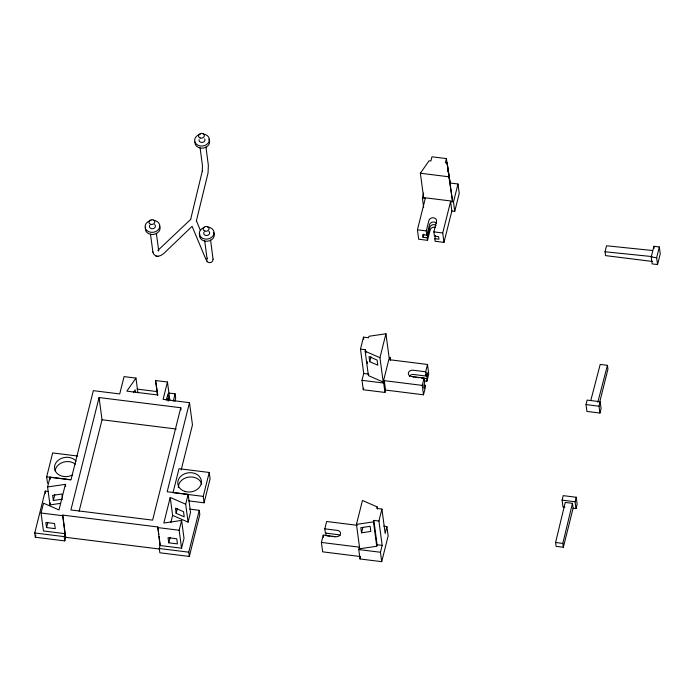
<?xml version="1.0" encoding="UTF-8"?>
<svg xmlns="http://www.w3.org/2000/svg" width="695" height="695" viewBox="0 0 695 695"><rect width="100%" height="100%" fill="white"/><g stroke="black" fill="none" stroke-linecap="round" stroke-linejoin="round"><path stroke-width="1.04" d="M213.044 259.027C213.617 262.971 207.762 264.169 206.519 260.451M202.306 171.1L202.445 165.636L200.064 147.748M202.306 171.083L190.604 219.585M196.364 220.923L208.031 173.09L208.37 165.419L205.937 146.958M555.592 542.508L565.226 502.416L572.463 503.319L573.114 508.227L563.341 547.252L556.104 546.357L555.592 542.508L562.82 543.412L563.341 547.252M562.82 543.412L572.463 503.319M47.512 483.251L46.661 476.848L52.655 452.923L77.658 456.042M158.781 534.377L157.8 526.966L62.715 515.099L65.686 537.322L64.783 540.91L35.323 537.235L34.75 532.961L45.236 491.087L48.45 491.495M64.783 540.91L64.218 536.636L64.965 533.647L43.455 530.963L41.057 513.014L43.524 503.18L58.979 509.939L65.391 484.346L47.581 486.96L49.979 504.909L60.456 503.371M47.581 486.96L50.049 477.126L71.02 479.741L93.338 390.651L119.722 393.952L124.075 376.603L135.959 378.089L137.931 392.866M35.323 537.235L35.845 535.141M49.979 504.909L50.474 502.945M46.556 527.566L45.87 522.44L54.549 523.517L55.235 528.652L46.556 527.566L47.781 522.666M62.628 499.132L53.333 500.496L54.809 494.614M64.965 533.647L62.715 515.099M99.064 397.54L70.907 509.956L152.605 520.147L180.77 407.739L99.064 397.54L102.035 419.763L79.134 511.164M157.539 395.316L155.567 380.53L167.452 382.015L163.108 399.364L189.5 402.657L192.463 424.88L181.195 469.872M166.357 400.138L167.903 393.987L168.59 399.112L168.068 401.163M173.29 401.119L175.114 393.839L168.894 393.066M174.897 401.232L175.679 398.113L175.114 393.839M189.605 509.114L199.248 510.312L199.812 514.587L189.327 556.452L159.859 552.777L159.294 548.503L160.041 545.514L157.8 526.966M189.5 402.657L167.182 491.747L188.145 494.362L190.543 512.311L188.076 522.145L172.621 515.377L170.232 497.429L185.687 504.196L188.076 522.145M170.232 497.429L163.82 523.031L181.621 520.416L184.019 538.364L181.551 548.199L160.041 545.514M170.831 522.544L172.621 515.377M168.746 542.821L168.06 537.687L176.739 538.773L177.425 543.898L168.746 542.821L170.119 537.357M176.139 513.301L175.461 508.175L183.523 511.702L184.21 516.828L176.139 513.301L177.286 508.749M181.551 548.199L179.154 530.25L181.621 520.416M185.687 504.196L188.145 494.362M189.327 556.452L188.753 552.178L199.248 510.312M203.244 496.386L209.238 472.47L179.023 468.699L173.029 492.616L203.244 496.386L204.095 502.798L188.475 500.852M204.095 502.798L210.09 478.872L209.238 472.47M360.479 349.107L363.476 337.144L368.532 337.779L368.906 336.284L385.942 333.782L389.191 358.142L383.197 382.068L368.411 375.595L365.162 351.236L365.535 349.741L360.479 349.107L363.728 373.467L362.008 380.347L363.259 389.747L384.952 392.449L385.551 390.06L384.292 380.66L422.256 385.395L423.507 394.795L385.551 390.06M360.609 556.573L322.654 551.83L321.394 542.43L323.236 535.107L335.885 536.679A3.892 3.162 -7.6 0 0 340.472 534.012A3.892 3.162 -7.6 0 0 337.457 530.398L324.808 528.826L326.641 521.493L357.221 525.316M325.72 535.663L326.363 533.082M369.723 361.678L369.036 356.552L377.098 360.08L377.785 365.205L369.723 361.678L370.974 356.683M363.259 389.747L363.659 388.149M368.411 375.595L368.784 374.101L363.728 373.467M383.197 382.068L379.948 357.708L385.942 333.782M423.655 207.458L422.395 198.058L423.646 193.071M435.461 227.343A3.892 3.162 -7.6 0 0 430.153 229.863L427.538 240.331L418.677 239.219L417.426 229.819L425.288 198.423L422.395 198.058M384.952 392.449L383.692 383.049L384.292 380.66M427.538 240.331L427.19 237.76L423.038 237.247L423.82 234.102M423.038 237.247L422.69 234.684L426.852 235.197L426.278 230.922L428.902 220.463A3.892 3.162 -7.6 0 1 433.489 217.796A3.892 3.162 -7.6 0 1 436.495 221.41L433.871 231.878L434.445 236.144L438.597 236.665L438.945 239.228L434.783 238.715L435.574 235.57M426.852 235.197L429.475 224.737A3.892 3.162 -7.6 0 1 432.664 222.105A3.892 3.162 -7.6 0 1 436.642 223.495M446.416 158.599L445.373 162.786L447.18 163.012L452.549 201.202L423.629 197.597L420.379 173.237L429.102 160.754L430.909 160.979L431.96 156.792L446.416 158.599L447.693 168.129M427.19 237.76L429.814 227.3A3.892 3.162 -7.6 0 1 436.191 225.284M321.394 542.43L359.358 547.165L358.759 549.563L360.01 558.962L381.703 561.673L380.452 552.264L382.172 545.393L378.923 521.033L373.858 520.399L377.107 544.758L376.733 546.253L359.706 548.755L356.457 524.395L362.451 500.47L377.229 506.942L377.515 509.061M361.522 532.804L360.835 527.67L370.131 526.306L370.809 531.44L361.522 532.804L362.825 527.592M360.01 558.962L360.41 557.364M434.783 238.715L435.131 241.278L443.983 242.381L442.732 232.981L450.595 201.576L453.488 201.941L454.739 211.341L451.854 210.985L450.595 201.576M453.488 201.941L457.988 184.001L449.665 182.959L449.387 180.839M376.733 546.253L373.484 521.893L373.858 520.399M377.229 506.942L376.855 508.436L381.92 509.07L385.169 533.43L386.889 526.549L383.796 526.158M443.983 242.381L451.854 210.985M454.739 211.341L459.239 193.401L457.988 184.001M378.923 521.033L381.92 509.07M422.256 385.395L424.089 378.071L411.44 376.49A3.892 3.162 -7.6 0 1 408.425 372.876A3.892 3.162 -7.6 0 1 413.012 370.209L425.661 371.79L426.235 376.065L413.577 374.483A3.892 3.162 -7.6 0 0 409.329 376.351M425.661 371.79L427.495 364.467L389.539 359.723L390.138 357.334L390.555 360.47M426.235 376.065L427.095 372.624L426.921 381.19L424.81 380.93M381.703 561.673L388.149 535.949L386.889 526.549M423.507 394.795L425.34 387.471L425.001 384.908L424.141 388.349L423.794 385.786L424.662 382.346L424.089 378.071M426.921 381.19L428.754 373.867L427.495 364.467M652.727 261.494L605.553 255.612L605.041 251.764L606.535 245.778L652.501 250.495M564.922 507.202L562.993 506.968L562.081 500.131L563.202 495.639L576.216 497.264L577.128 504.101L576.007 508.592L573.114 508.227M586.015 404.586L587.145 400.094L600.159 401.719L601.071 408.556L599.941 413.047L586.928 411.423L586.015 404.586L599.029 406.21L599.941 413.047M599.716 402.031L607.951 369.167L607.439 365.327L600.211 364.423L590.828 400.329M576.007 508.592L575.095 501.755L576.216 497.264M599.029 406.21L600.159 401.719M651.215 257.054L653.917 246.291L659.338 246.968L660.25 253.805L657.557 264.569L652.127 263.892L651.215 257.054L656.645 257.732L657.557 264.569M656.645 257.732L659.338 246.968M597.787 402.257L607.439 365.327M207.466 258.166L207.119 259.183L204.704 240.826M190.743 219.333L158.069 250.243M135.959 378.089L126.846 391.137L157.791 394.995L155.567 380.53M133.397 392.449L135.178 389.895L135.447 391.945M158.008 256.255L160.849 255.482L163.777 253.493L192.098 226.327L205.529 258.444M356.457 524.395L373.484 521.893M158.086 256.255L156.262 256.047M605.041 251.764L652.075 256.585M420.379 173.237L449.3 176.851M417.426 229.819L426.278 230.922M433.871 231.878L442.732 232.981M425.331 374.926L427.434 375.187M414.976 377.177L419.198 377.706M421.3 377.967L426.574 378.627M362.008 380.347L383.692 383.049M136.932 389.07L157.513 391.641M166.452 398.843L168.59 399.112M102.035 419.763L176.209 429.015M562.081 500.131L575.095 501.755M46.661 476.848L70.621 479.837M326.772 535.793L329.934 536.184M332.045 536.453L335.207 536.844M377.107 544.758L382.172 545.393M358.759 549.563L380.452 552.264M41.057 513.014L62.567 515.699M157.643 527.566L179.154 530.25M34.75 532.961L64.218 536.636M159.294 548.503L188.753 552.178M65.686 537.322L159.694 549.059M156.332 256.064L155.393 255.682M365.162 351.236L379.948 357.708M158.13 250.435L158.747 251.077L156.349 233.259M155.611 255.795L153.873 254.37L152.943 252.302L150.476 234.059M207.362 261.624L206.806 260.903M205.503 258.392L206.493 260.39M196.329 220.567L200.403 230.462M152.926 252.233L152.839 251.72M448.171 170.006L450.021 182.681L449.335 177.546M452.549 201.202L450.004 184.192M157.244 392.649L157.678 395.481M653.917 246.291L654.177 248.237M447.18 163.012L449.717 182.073M447.971 170.249L448.258 172.369M448.683 175.548L448.961 177.668M365.535 349.741L365.961 352.912M367.09 361.391L367.377 363.502M363.476 337.144L363.754 339.264M359.358 547.165L359.636 549.259M324.808 528.826L325.373 533.1L338.031 534.672A3.892 3.162 -7.6 0 1 340.176 535.61M323.236 535.107L323.514 537.244M210.576 240.036L213.044 259.113M180.77 407.739L181.056 409.85M167.452 382.015L169.849 399.964M159.068 536.488L160.198 544.958M65.391 484.346L65.669 486.457M62.35 497.081L61.942 494.006L52.655 495.37L53.333 500.496M50.049 477.126L50.327 479.237M45.236 491.087L45.523 493.224M412.908 377.029A3.892 3.162 -7.6 0 1 413.925 377.046M72.723 474.789A11.85 9.634 -7.6 0 1 56.417 472.687A11.85 9.634 -7.6 0 1 59.796 459.186A11.85 9.634 -7.6 0 1 76.137 461.159M55.122 470.802A11.85 9.634 -7.6 0 1 63.002 462.279A11.85 9.634 -7.6 0 1 75.373 464.138M178.354 487.629A11.85 9.634 -7.6 0 1 188.684 477.1A11.85 9.634 -7.6 0 1 201.732 484.189M213.721 232.53A7.402 6.02 -7.6 0 1 207.536 241.226A7.402 6.02 -7.6 0 1 199.795 234.059M207.51 227.057A7.402 6.02 -7.6 0 1 213.113 235.744A7.402 6.02 -7.6 0 1 200.872 237.099A7.402 6.02 -7.6 0 1 204.66 227.369M208.891 139.139A7.402 6.02 -7.6 0 1 203.661 148.035A7.402 6.02 -7.6 0 1 194.956 141.884M208.847 231.374A2.962 2.406 -7.6 0 1 208.926 234.545A2.962 2.406 -7.6 0 1 205.086 235.205A2.962 2.406 -7.6 0 1 203.974 232.208M159.494 225.762A7.402 6.02 -7.6 0 1 153.204 234.467A7.402 6.02 -7.6 0 1 145.62 227.117M203.296 134.022A7.402 6.02 -7.6 0 1 208.239 142.996A7.402 6.02 -7.6 0 1 195.964 143.743A7.402 6.02 -7.6 0 1 200.447 134.196M153.282 220.289A7.402 6.02 -7.6 0 1 158.99 228.811A7.402 6.02 -7.6 0 1 146.923 230.592A7.402 6.02 -7.6 0 1 149.807 220.802M150.224 220.662A7.402 6.02 -7.6 0 1 151.084 220.445M204.695 138.878A2.962 2.406 -7.6 0 1 202.384 142.405A2.962 2.406 -7.6 0 1 199.118 139.695M154.62 224.607A2.962 2.406 -7.6 0 1 154.681 227.795A2.962 2.406 -7.6 0 1 150.806 228.412A2.962 2.406 -7.6 0 1 149.79 225.371M184.514 491.304A11.85 9.634 -7.6 0 0 201.359 481.053A11.85 9.634 -7.6 0 0 182.881 474.694A11.85 9.634 -7.6 0 0 184.514 491.304M204.825 231.061A2.962 2.406 -7.6 0 0 209.039 228.499A2.962 2.406 -7.6 0 0 204.417 226.909A2.962 2.406 -7.6 0 0 204.825 231.061M200.177 137.992A2.962 2.406 -7.6 0 0 204.391 135.429A2.962 2.406 -7.6 0 0 199.769 133.84A2.962 2.406 -7.6 0 0 200.177 137.992M150.598 224.294A2.962 2.406 -7.6 0 0 154.811 221.731A2.962 2.406 -7.6 0 0 150.19 220.141A2.962 2.406 -7.6 0 0 150.598 224.294"/></g></svg>
